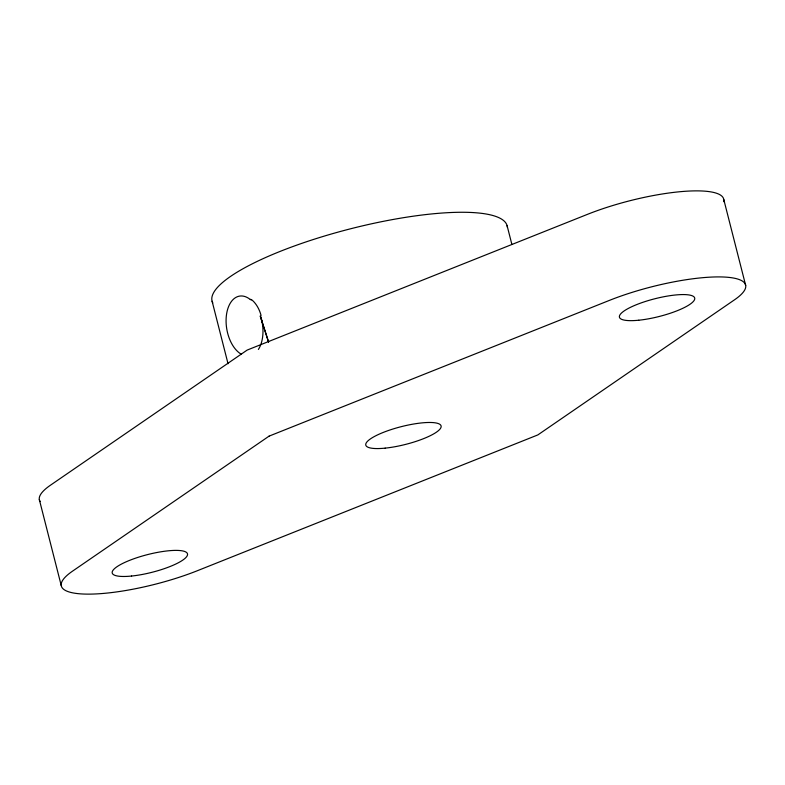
<?xml version="1.0" encoding="UTF-8"?>
<svg xmlns="http://www.w3.org/2000/svg" width="785" height="785" viewBox="0 0 785 785"><rect width="100%" height="100%" fill="white"/><g stroke="black" fill="none" stroke-linecap="round" stroke-linejoin="round"><path stroke-width="1.18" d="M250.287 299.291L251.151 300.027M268.588 342.093L260.227 315.962M260.345 316.453L268.558 341.956M723.75 199.419L745.681 285.455M507.081 225.599L511.889 244.459M212.117 301.273L228.042 363.74M39.319 499.545L61.25 585.581M251.347 299.477A30.232 20.449 88.5 0 1 261.081 315.472M241.437 354.3A30.311 18.016 80.5 0 1 226.61 313.853A30.311 18.016 80.5 0 1 250.238 299.487M260.826 316.738A30.311 18.016 80.5 0 1 258.393 349.453M212.794 302.941A152.261 35.806 -14.3 0 1 349.796 228.984A152.261 35.806 -14.3 0 1 507.385 227.365M40.114 501.546A91.354 21.48 -14.3 0 1 50.495 485.179L247.157 350.081L587.504 214.334A91.354 21.48 -14.3 0 1 680.095 191.707A91.354 21.48 -14.3 0 1 723.662 201.647M269.088 436.126L72.426 571.225A91.354 21.48 -14.3 0 0 88.999 594.127A91.354 21.48 -14.3 0 0 197.496 570.666L537.843 434.919L734.505 299.821A91.354 21.48 -14.3 0 0 717.932 276.909A91.354 21.48 -14.3 0 0 609.435 300.38L269.088 436.126M385.16 448.137A38.828 9.126 -14.3 0 0 441.15 426.324A38.828 9.126 -14.3 0 0 384.081 432.103A38.828 9.126 -14.3 0 0 385.16 448.137M638.764 320.221A38.828 9.126 -14.3 0 0 694.754 298.418A38.828 9.126 -14.3 0 0 637.685 304.197A38.828 9.126 -14.3 0 0 638.764 320.221M131.556 576.043A38.828 9.126 -14.3 0 0 187.546 554.23A38.828 9.126 -14.3 0 0 130.477 560.019A38.828 9.126 -14.3 0 0 131.556 576.043"/></g></svg>
